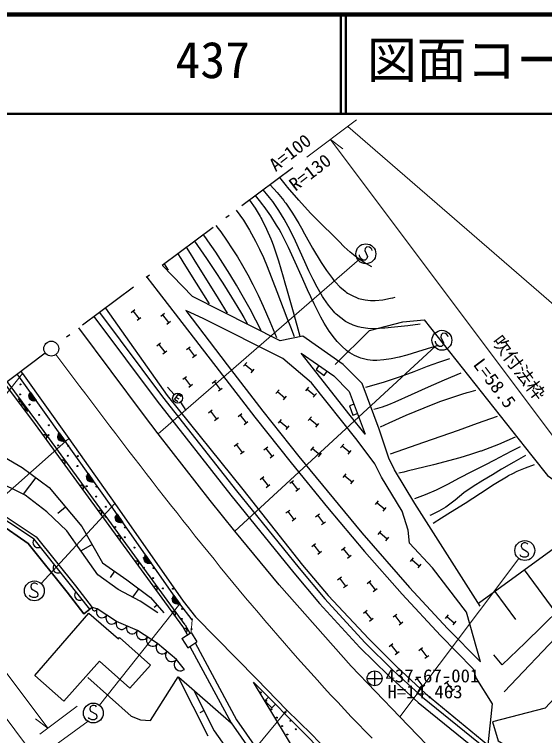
# Model space of a CAD drawing. Units: millimetres, scale not verified. Extents: x 40000 to 680000, y 20000 to 380000.
# Drawn here: x 84960 to 138222, y 307535 to 380000 of the extents above; entities that cross this region are included whole.
import ezdxf
from ezdxf.enums import TextEntityAlignment as Align

# ---------------------------------------------------------------- set-up
doc = ezdxf.new("R2010")
doc.units = ezdxf.units.MM
doc.header["$LTSCALE"] = 1000
doc.linetypes.add('USER1', pattern=[8.2, 4, -1.4, 1.4, -1.4])
doc.linetypes.add('USER3', pattern=[10, 6.4, -1.6, 0.4, -1.6])
for name, color, linetype, lineweight in [('M-BGD', 7, 'Continuous', 25), ('M-BMK', 2, 'USER1', 13), ('M-BMK-ROW', 30, 'Continuous', 25), ('M-BMK-SRVR', 3, 'Continuous', 25), ('M-OTRS', 6, 'USER3', 25), ('M-STR-HTXT', 7, 'Continuous', 13), ('M-STR-STR3', 7, 'Continuous', 25), ('M-STR-STRC', 7, 'Continuous', 25), ('M-TTL', 2, 'Continuous', 140), ('M-TTL-LINE', 7, 'Continuous', 50)]:
    doc.layers.add(name, color=color, linetype=linetype, lineweight=lineweight)
doc.layers.add('M-TTL-TXT', color=7, linetype='Continuous')
doc.styles.add('ＭＳ ゴシック', font='')
doc.styles.get('ＭＳ ゴシック').set_extended_font_data('MS Gothic')

msp = doc.modelspace()

# ---------------------------------------------------------------- linework, layer by layer
at = {"layer": 'M-BGD'}
for p, q in [((100431, 354286), (100043, 354946)), ((101019, 341812), (100346, 342551)), ((101191, 341556), (101471, 341362)), ((101631, 341025), (102181, 340190)), ((87100, 333468), (85850, 331788)), ((90090, 330499), (89326, 329864)), ((131586, 320824), (140611, 327440)), ((92758, 326724), (91649, 326090)), ((95030, 324047), (94593, 323419)), ((136180, 324191), (139341, 319879)), ((97446, 322302), (96812, 321456)), ((133226, 322026), (135309, 319184)), ((134169, 311915), (144081, 322390)), ((99300, 320648), (99012, 320396)), ((101778, 317291), (102702, 317888)), ((102702, 317888), (103299, 316964)), ((119667, 316399), (122540, 313563)), ((104426, 307477), (101425, 313435)), ((101475, 313392), (106746, 308800)), ((104006, 310044), (103588, 309833))]:
    msp.add_line(p, q, dxfattribs=at)
for points in [[(120882, 354646), (120113, 355086), (119344, 355585), (118701, 356097), (118094, 356658), (117553, 357201), (116972, 357795), (115858, 358897), (114709, 360046), (113532, 361327), (112399, 362649), (112303, 362766), (112159, 362941), (111891, 363271), (111614, 363615)], [(125727, 348876), (124468, 348719), (123158, 348565), (122157, 348466), (121112, 348420), (120473, 348443), (119807, 348530), (119651, 348563), (119495, 348601), (119003, 348764), (118506, 348994), (118362, 349074), (118221, 349159), (117738, 349503), (117293, 349896), (117161, 350028), (117010, 350187), (116507, 350794), (116054, 351438), (115920, 351647), (115768, 351894), (115364, 352608), (114972, 353362), (114551, 354238), (114128, 355154), (113670, 356166), (113186, 357217), (112654, 358313), (112053, 359431), (111519, 360307), (110906, 361192), (110752, 361397), (110595, 361600), (110283, 361980), (109947, 362366)], [(110637, 362883), (111349, 362107), (112013, 361291), (112100, 361177), (112214, 361024), (112895, 360029), (113524, 359000), (113807, 358508), (114119, 357949), (114917, 356523), (115778, 355056), (116299, 354260), (116899, 353459), (117052, 353275), (117208, 353094), (117657, 352633), (118172, 352194), (118302, 352098), (118435, 352006), (118881, 351740), (119379, 351517), (119533, 351463), (119689, 351415), (120190, 351307), (120731, 351257), (120972, 351253), (121214, 351260), (121964, 351337), (122746, 351483), (122980, 351533), (123213, 351584)], [(127516, 346746), (125982, 346250), (124375, 345771), (123608, 345571), (122802, 345396), (122089, 345286), (121369, 345235), (121188, 345234), (120970, 345240), (120422, 345298), (119883, 345418), (119751, 345458), (119595, 345512), (119127, 345720), (118660, 345995), (118496, 346109), (118336, 346228), (117849, 346653), (117380, 347145), (117248, 347300), (117119, 347458), (116590, 348185), (116085, 348984), (115910, 349285), (115741, 349590), (115059, 350928), (114401, 352340), (113800, 353690), (113175, 355095), (112487, 356586), (111742, 358049), (111544, 358409), (111298, 358836), (110722, 359760), (110063, 360696), (109898, 360912), (109730, 361127), (109462, 361454), (109176, 361789)], [(108575, 361338), (109141, 360525), (109657, 359679), (109723, 359561), (109810, 359403), (110290, 358436), (110715, 357443), (110839, 357125), (110979, 356753), (111486, 355247), (111962, 353638), (112130, 353043), (112296, 352447), (112956, 350105), (113648, 347671)], [(107246, 360343), (107609, 359842), (107970, 359311), (108585, 358313), (109179, 357228), (109385, 356821), (109585, 356412), (109974, 355568), (110356, 354681), (111334, 352155), (112322, 349516), (112688, 348601), (113077, 347652)], [(105193, 358805), (105438, 358480), (105689, 358141), (106270, 357322), (106851, 356455), (107367, 355635), (107882, 354768), (108403, 353835), (108921, 352852), (109443, 351804), (109957, 350700), (110621, 349152), (111279, 347527)], [(109746, 348250), (109211, 349292), (108644, 350370), (107982, 351569), (107268, 352801), (106613, 353887), (105909, 355003), (105178, 356105), (104395, 357234), (104173, 357545), (103941, 357866)], [(106362, 349967), (105453, 351439), (104509, 352971), (103788, 354144), (103034, 355360), (102651, 355968), (102248, 356598)], [(103050, 357199), (103651, 356357), (104265, 355474), (105074, 354269), (105897, 353003), (106781, 351593), (107671, 350108), (108003, 349532), (108346, 348931)], [(101375, 355944), (101671, 355467), (101979, 354971), (103221, 352982), (104518, 350916)], [(131758, 320554), (125194, 330863), (123130, 334237), (122566, 335399), (121612, 338332), (119896, 342930), (118003, 344831), (113936, 347676), (111671, 347215), (102852, 351653), (99829, 354785)], [(93509, 350050), (99843, 341558), (107255, 332119), (113564, 324349), (116143, 321285), (120171, 316885), (123022, 314071), (125968, 311388), (133702, 305143), (140648, 301036), (175247, 280980)], [(92949, 349631), (99287, 341133), (106708, 331682), (113024, 323903), (115616, 320823), (119667, 316399)], [(128665, 345377), (127566, 345010), (126431, 344609), (125095, 344095), (123704, 343569), (122013, 343016), (120236, 342500)], [(121054, 340329), (121483, 340448), (121926, 340581), (122564, 340807), (123218, 341072), (124858, 341809), (126553, 342595), (128157, 343288), (129839, 343979)], [(121726, 338548), (122162, 338751), (122615, 338961), (124322, 339721), (126116, 340471), (127708, 341094), (129405, 341688), (129920, 341850), (130437, 342001), (130861, 342118), (131303, 342236)], [(101702, 341592), (101373, 341819), (101032, 341325), (101361, 341098)], [(79411, 339487), (80424, 338608), (82163, 336554), (85736, 334482), (88463, 332453), (91716, 328545), (93799, 324902), (96261, 323191), (98631, 321414), (99969, 319883)], [(122746, 335844), (126095, 337013), (129577, 338233), (131500, 338911), (133500, 339618)], [(99380, 319854), (97601, 321041), (95371, 322213), (93346, 323704), (91737, 325966), (90218, 328096), (88210, 330022), (86024, 331705), (82945, 333186), (80089, 334574), (78494, 335024), (77108, 334848), (76408, 337237)], [(135268, 337513), (133577, 336792), (131863, 336130), (131794, 336106), (130771, 335767), (129696, 335446), (127071, 334738), (124430, 334090), (124070, 334004), (123589, 333889)], [(125199, 331361), (126265, 331766), (127357, 332225), (128499, 332793), (129670, 333420), (130928, 334076), (132241, 334747), (133212, 335248), (134222, 335770), (134998, 336169), (135806, 336583)], [(136304, 335675), (135124, 335014), (133909, 334309), (132982, 333746), (132019, 333157), (131064, 332574), (130105, 331919), (129232, 331205), (128305, 330494), (127598, 330082), (126859, 329721), (126794, 329690), (126696, 329645)], [(76985, 333842), (77026, 334174), (80577, 331870), (87143, 327500), (91083, 322595), (92765, 320409), (92528, 320225)], [(127022, 328863), (127879, 329408), (128773, 329971), (130258, 330900), (131793, 331883), (133156, 332785), (134550, 333633), (134607, 333664), (135019, 333881), (135456, 334090), (136307, 334437), (137210, 334758)], [(76985, 333842), (80333, 330986), (86332, 326832), (90258, 321946), (91933, 319769), (92528, 320225)], [(92765, 320409), (91933, 319769), (90258, 321946), (86332, 326832), (80333, 330986)], [(146791, 327174), (136265, 316867), (133978, 314649), (133127, 315649)], [(101778, 317291), (102375, 316367), (103299, 316964)], [(103104, 316838), (107283, 309131), (120495, 290171)], [(102573, 316495), (106746, 308800), (120016, 289757)], [(92326, 313355), (96684, 309496), (97630, 309102), (98617, 309058), (101426, 313449)], [(122540, 313563), (125512, 310856), (133302, 304566), (140294, 300432), (174890, 280378), (178307, 278309), (181891, 276421)], [(102986, 312069), (105026, 308019), (109772, 301269)]]:
    msp.add_lwpolyline(points, dxfattribs=at)
msp.add_lwpolyline([(87015, 313584), (92445, 319834), (95404, 317263), (95527, 317406), (98635, 314621), (96551, 312295), (93515, 315016), (89909, 310991)], close=True, dxfattribs=at)
msp.add_circle((101356, 341442), 500, dxfattribs=at)
at = {"layer": 'M-BMK'}
msp.add_lwpolyline([(89110, 345817), (89712, 345018), (90314, 344220), (90917, 343422), (91519, 342623), (92122, 341826), (92726, 341028), (93330, 340231), (93934, 339435), (94539, 338639), (95145, 337843), (95752, 337048), (96360, 336254), (96969, 335461), (97579, 334669), (98190, 333877), (98802, 333086), (99416, 332297), (100031, 331508), (100648, 330721), (101266, 329935), (101885, 329150), (102507, 328367), (103130, 327585), (103755, 326804), (104382, 326025), (105011, 325248), (105642, 324472), (106275, 323698), (106911, 322926), (107549, 322155), (108189, 321387), (108831, 320621), (109476, 319857), (110124, 319095), (110774, 318335), (111427, 317578), (112083, 316823), (112741, 316070), (113403, 315320), (114067, 314573), (114735, 313829), (115406, 313087), (116079, 312348), (116756, 311612), (117437, 310879), (118120, 310149), (118807, 309423), (119498, 308699), (120192, 307979), (120890, 307263)], dxfattribs=at)
at = {"layer": 'M-BMK-ROW'}
msp.add_lwpolyline([(117200, 344822), (120627, 348244), (123993, 349095), (126122, 349312), (136931, 335643), (138503, 333685), (144131, 329724), (144154, 328974), (144303, 325001), (142426, 320586), (147103, 316589), (147088, 316109), (145912, 315840), (142646, 313594), (140176, 312329), (138294, 310304), (132978, 308909), (133553, 307013), (163407, 288977), (171251, 284562), (174059, 291074)], dxfattribs=at)
at = {"layer": 'M-BMK-SRVR'}
for p, q in [((121141, 314036), (121141, 312536)), ((120391, 313286), (121891, 313286))]:
    msp.add_line(p, q, dxfattribs=at)
for centre in [(88659, 346416), (121141, 313286)]:
    msp.add_circle(centre, 750, dxfattribs=at)
at = {"layer": 'M-OTRS'}
for p, q in [((112925, 364598), (89259, 346866)), ((88059, 345966), (67936, 330889))]:
    msp.add_line(p, q, dxfattribs=at)
at = {"layer": 'M-STR-HTXT'}
for p, q in [((114339, 365657), (119325, 369393)), ((118451, 368738), (164230, 329060)), ((116713, 367436), (151582, 320898)), ((116713, 367436), (117949, 366487)), ((99387, 337864), (119625, 355391)), ((107114, 328063), (127262, 346663)), ((85766, 343904), (76848, 332865)), ((90416, 337395), (81572, 329529)), ((70117, 332492), (88311, 308284)), ((67936, 330889), (110609, 273937)), ((95049, 330871), (87640, 322814)), ((123676, 309419), (135634, 325330)), ((101563, 320786), (93505, 310584)), ((102702, 317962), (102803, 319176)), ((87511, 307683), (91261, 310502)), ((112331, 310094), (104929, 301126)), ((88311, 308284), (87074, 309231)), ((92366, 308997), (88291, 306003))]:
    msp.add_line(p, q, dxfattribs=at)
at = {"layer": 'M-STR-STR3'}
for p, q in [((96677, 350054), (97056, 350347)), ((96866, 350200), (97478, 349409)), ((97288, 349262), (97668, 349556)), ((99652, 349672), (100032, 349965)), ((99842, 349818), (100453, 349027)), ((100263, 348880), (100643, 349174)), ((99270, 346696), (99650, 346989)), ((99460, 346843), (100071, 346051)), ((102246, 346314), (102625, 346607)), ((102436, 346461), (103047, 345669)), ((99881, 345905), (100261, 346198)), ((102857, 345523), (103237, 345816)), ((107984, 344642), (108293, 345010)), ((86268, 344604), (86258, 344617)), ((108138, 344826), (108904, 344183)), ((108750, 343999), (109058, 344366)), ((85602, 344125), (85766, 343904)), ((101864, 343338), (102243, 343632)), ((102054, 343485), (102665, 342694)), ((87061, 338798), (84001, 342926)), ((87303, 338975), (84241, 343106)), ((102475, 342547), (102855, 342840)), ((104839, 342956), (105219, 343250)), ((105029, 343103), (105640, 342312)), ((105451, 342165), (105830, 342458)), ((111233, 341914), (111542, 342281)), ((111387, 342098), (112153, 341454)), ((114222, 342174), (114530, 342542)), ((114376, 342358), (115142, 341715)), ((86438, 341673), (86787, 341184)), ((86680, 341231), (86447, 341556)), ((86870, 341170), (86452, 341756)), ((86466, 341840), (86954, 341156)), ((87015, 341175), (86503, 341891)), ((86540, 341942), (87075, 341194)), ((111999, 341271), (112307, 341638)), ((114987, 341531), (115296, 341899)), ((104457, 339981), (104837, 340274)), ((104647, 340127), (105258, 339336)), ((107433, 339599), (107812, 339892)), ((105068, 339189), (105448, 339483)), ((107623, 339745), (108234, 338954)), ((111493, 338925), (111802, 339293)), ((114482, 339185), (114791, 339553)), ((114636, 339369), (115402, 338726)), ((101864, 318505), (87061, 338798)), ((102117, 318666), (87303, 338975)), ((108044, 338807), (108424, 339101)), ((111648, 339109), (112414, 338466)), ((112259, 338282), (112568, 338650)), ((115248, 338542), (115556, 338910)), ((89773, 337108), (89354, 337694)), ((89368, 337778), (89856, 337094)), ((89917, 337113), (89405, 337829)), ((89442, 337880), (89977, 337131)), ((89340, 337610), (89689, 337122)), ((89582, 337169), (89349, 337494)), ((107051, 336623), (107430, 336917)), ((107241, 336770), (107852, 335978)), ((110026, 336241), (110406, 336534)), ((110216, 336388), (110827, 335596)), ((114742, 336197), (115051, 336564)), ((114897, 336381), (115663, 335737)), ((117731, 336457), (118040, 336825)), ((117885, 336641), (118651, 335998)), ((107662, 335832), (108042, 336125)), ((110637, 335450), (111017, 335743)), ((115508, 335554), (115817, 335921)), ((118497, 335814), (118806, 336182)), ((92245, 333524), (92593, 333035)), ((92486, 333081), (92254, 333407)), ((92676, 333020), (92259, 333607)), ((92274, 333691), (92760, 333006)), ((92820, 333025), (92311, 333742)), ((92348, 333793), (92881, 333043)), ((109644, 333266), (110024, 333559)), ((109834, 333412), (110445, 332621)), ((117991, 333468), (118300, 333836)), ((118146, 333652), (118912, 333009)), ((110255, 332474), (110635, 332767)), ((112620, 332884), (113000, 333177)), ((112810, 333030), (113421, 332239)), ((118757, 332825), (119066, 333193)), ((113231, 332092), (113611, 332385)), ((121241, 330740), (121549, 331108)), ((121395, 330924), (122161, 330281)), ((122006, 330097), (122315, 330465)), ((112238, 329908), (112617, 330201)), ((112428, 330055), (113039, 329263)), ((115213, 329526), (115593, 329819)), ((95135, 329441), (95479, 328950)), ((95372, 328997), (95143, 329325)), ((95563, 328935), (95149, 329525)), ((95164, 329608), (95646, 328920)), ((95707, 328938), (95202, 329659)), ((95240, 329710), (95767, 328956)), ((112849, 329116), (113229, 329410)), ((115403, 329672), (116014, 328881)), ((115825, 328734), (116204, 329028)), ((121501, 327752), (121810, 328119)), ((121655, 327935), (122421, 327292)), ((114831, 326550), (115211, 326844)), ((122267, 327109), (122576, 327476)), ((115021, 326697), (115632, 325906)), ((117807, 326168), (118187, 326462)), ((117997, 326315), (118608, 325523)), ((98433, 324837), (98020, 325426)), ((98035, 325510), (98517, 324822)), ((98577, 324840), (98072, 325561)), ((98110, 325612), (98638, 324858)), ((115442, 325759), (115822, 326052)), ((118418, 325377), (118798, 325670)), ((124750, 325023), (125059, 325391)), ((98005, 325343), (98349, 324851)), ((98243, 324899), (98014, 325226)), ((124904, 325207), (125670, 324564)), ((125516, 324380), (125824, 324748)), ((117425, 323193), (117805, 323486)), ((117615, 323339), (118226, 322548)), ((118036, 322401), (118416, 322695)), ((120400, 322811), (120780, 323104)), ((120590, 322957), (121201, 322166)), ((121012, 322019), (121391, 322313)), ((100858, 321269), (101202, 320778)), ((101096, 320825), (100867, 321153)), ((101286, 320763), (100873, 321353)), ((100888, 321436), (101370, 320748)), ((101430, 320766), (100925, 321487)), ((100963, 321538), (101491, 320784)), ((120018, 319835), (120398, 320128)), ((120208, 319982), (120819, 319190)), ((122994, 319453), (123374, 319746)), ((123184, 319600), (123795, 318808)), ((128260, 319306), (128568, 319674)), ((120629, 319044), (121009, 319337)), ((123605, 318662), (123985, 318955)), ((128414, 319490), (129180, 318847)), ((129025, 318663), (129334, 319031)), ((102333, 317649), (101864, 318505)), ((102117, 318666), (102585, 317812)), ((120562, 317251), (123359, 314468)), ((122612, 316477), (122992, 316771)), ((122802, 316624), (123413, 315833)), ((123223, 315686), (123603, 315979)), ((125587, 316095), (125967, 316389)), ((125777, 316242), (126388, 315451)), ((126199, 315304), (126578, 315597)), ((125205, 313120), (125585, 313413)), ((125395, 313267), (126006, 312475)), ((121831, 291661), (108977, 312896)), ((125816, 312328), (126196, 312622)), ((128181, 312738), (128561, 313031)), ((128371, 312884), (128982, 312093)), ((128792, 311946), (129172, 312240)), ((132942, 310733), (132515, 306612))]:
    msp.add_line(p, q, dxfattribs=at)
for points in [[(98262, 353611), (99410, 352131), (105526, 344195), (109127, 339533), (112751, 334945), (116412, 330444), (120126, 326044), (123905, 321758), (127759, 317601), (131053, 314249)], [(94104, 350496), (100317, 341711), (107910, 332252), (113892, 324652), (116486, 321597), (120562, 317251)], [(111545, 322681), (107114, 328063), (104630, 331170), (99387, 337864), (97933, 339805), (91447, 348505)], [(115555, 344713), (115268, 344304), (116087, 343730), (116374, 344140)], [(102803, 319176), (101563, 320786), (94682, 330611), (90049, 337134), (85402, 343639), (85240, 343857)], [(85766, 343904), (90416, 337395), (95049, 330871), (101926, 321053)], [(85348, 341409), (86320, 340109), (85988, 340361)], [(85680, 340661), (85716, 340713), (85739, 340767), (85749, 340836), (85743, 340895), (85724, 340955), (85676, 341019), (85624, 341055), (85570, 341078), (85500, 341088), (85442, 341082), (85382, 341063)], [(119078, 340830), (118610, 340655), (118959, 339718), (119428, 339893)], [(88134, 337327), (88171, 337379), (88193, 337433), (88204, 337502), (88199, 337561), (88180, 337621), (88133, 337685), (88081, 337722), (88027, 337745), (87958, 337756), (87899, 337750), (87839, 337731)], [(89984, 334791), (90021, 334842), (90044, 334896), (90054, 334966), (90049, 335024), (90030, 335084), (89983, 335149), (89931, 335185), (89878, 335208), (89808, 335219), (89750, 335214), (89689, 335195)], [(92528, 320225), (86939, 327276), (76985, 333842)], [(91834, 332254), (91871, 332306), (91894, 332359), (91905, 332429), (91900, 332487), (91880, 332548), (91833, 332612), (91782, 332649), (91728, 332672), (91658, 332683), (91600, 332677), (91540, 332658)], [(93685, 329718), (93721, 329769), (93744, 329823), (93755, 329893), (93750, 329951), (93731, 330011), (93683, 330076), (93632, 330112), (93578, 330135), (93508, 330146), (93450, 330141), (93390, 330122)], [(95535, 327181), (95572, 327232), (95594, 327286), (95605, 327356), (95600, 327414), (95581, 327474), (95534, 327539), (95482, 327576), (95429, 327598), (95359, 327609), (95301, 327604), (95240, 327585)], [(86939, 327276), (86870, 327170), (86829, 327061), (86812, 326920), (86827, 326805), (86871, 326686), (86970, 326560), (87076, 326491), (87185, 326450), (87325, 326434), (87441, 326449), (87560, 326492)], [(88968, 324716), (88899, 324610), (88858, 324501), (88842, 324360), (88857, 324245), (88900, 324126), (88999, 324000), (89105, 323931), (89214, 323890), (89355, 323874), (89470, 323889), (89589, 323932)], [(97385, 324644), (97422, 324696), (97445, 324750), (97456, 324819), (97450, 324878), (97431, 324938), (97384, 325002), (97333, 325039), (97279, 325062), (97209, 325073), (97151, 325068), (97091, 325048)], [(99236, 322108), (99272, 322159), (99295, 322213), (99306, 322283), (99301, 322341), (99281, 322401), (99234, 322466), (99183, 322503), (99129, 322525), (99059, 322536), (99001, 322531), (98941, 322512)], [(111545, 322681), (118805, 314525), (123676, 309419)], [(91134, 321983), (91065, 321878), (91024, 321768), (91008, 321628), (91023, 321512), (91066, 321393), (91165, 321268), (91271, 321199), (91381, 321158), (91521, 321142), (91637, 321157), (91755, 321200)], [(101926, 321053), (103160, 319451), (109300, 313210)], [(102040, 314183), (101246, 315187), (99324, 316774), (97317, 318110), (95213, 318996), (93285, 320282), (92766, 320408)], [(101086, 319571), (101122, 319623), (101145, 319676), (101156, 319746), (101151, 319804), (101132, 319865), (101085, 319929), (101033, 319966), (100979, 319989), (100910, 320000), (100851, 319994), (100791, 319975)], [(102218, 317858), (102261, 317904), (102291, 317954), (102311, 318022), (102313, 318080), (102302, 318143), (102263, 318213), (102217, 318256), (102166, 318285), (102099, 318305), (102040, 318307), (101978, 318296)], [(123359, 314468), (126263, 311757), (132515, 306612), (137372, 303362)], [(131053, 314249), (131314, 313334), (132942, 310733)], [(109300, 313210), (112331, 310094), (114812, 307661), (124808, 297217), (128199, 294182), (134009, 289621), (140377, 284774), (147018, 280456), (153997, 276572), (161099, 273020), (168438, 269851), (175905, 267058), (183585, 264964), (191394, 263148)], [(108977, 312896), (114492, 307345), (124495, 296893), (127910, 293837), (133734, 289265), (140117, 284405), (146785, 280070), (153787, 276174), (160909, 272612), (168269, 269433), (175767, 266629), (183475, 264528), (191311, 262705), (197804, 261716)], [(110472, 311391), (110118, 311039), (110822, 310329), (111177, 310682)], [(182313, 273312), (175513, 275552), (171968, 276866), (163926, 280255), (161898, 281242), (152779, 286103), (143073, 292539), (142452, 292986), (134434, 299238), (132665, 300728), (126374, 306641), (123676, 309419)]]:
    msp.add_lwpolyline(points, dxfattribs=at)
for points in [[(102171, 350260), (106319, 344804), (109915, 340149), (113531, 335571), (119855, 327915), (124646, 322428), (128483, 318292), (131773, 314942), (130374, 319935), (126970, 324377), (124652, 326871), (124532, 328179), (123919, 330073), (121822, 333500), (121179, 334827), (119409, 337219), (114821, 342972), (111913, 345414), (104003, 349395)], [(113757, 345971), (117034, 343678), (118604, 342101), (120195, 337837), (118681, 339699)], [(87147, 341196), (87026, 341159), (86910, 341150), (86770, 341173), (86664, 341219), (86561, 341294), (86468, 341424), (86431, 341545), (86422, 341661), (86445, 341800), (86491, 341907), (86566, 342010)], [(90049, 337134), (89928, 337096), (89812, 337087), (89673, 337110), (89566, 337157), (89463, 337231), (89370, 337361), (89333, 337482), (89324, 337599), (89347, 337738), (89394, 337845), (89468, 337947)], [(92953, 333045), (92832, 333008), (92716, 332999), (92576, 333023), (92469, 333070), (92367, 333144), (92275, 333275), (92238, 333396), (92229, 333512), (92252, 333652), (92299, 333758), (92374, 333860)], [(95840, 328958), (95718, 328922), (95602, 328914), (95463, 328938), (95356, 328986), (95255, 329061), (95163, 329192), (95127, 329313), (95118, 329430), (95143, 329569), (95191, 329675), (95266, 329777)], [(98710, 324860), (98589, 324823), (98472, 324815), (98333, 324840), (98227, 324887), (98125, 324963), (98033, 325094), (97997, 325215), (97989, 325331), (98013, 325471), (98061, 325577), (98136, 325679)], [(101563, 320786), (101442, 320750), (101325, 320742), (101186, 320766), (101080, 320814), (100978, 320889), (100886, 321020), (100850, 321141), (100842, 321258), (100866, 321397), (100914, 321504), (100989, 321605)]]:
    msp.add_lwpolyline(points, close=True, dxfattribs=at)
for centre in [(85555, 342820), (85522, 341821), (86521, 341787), (86488, 340788), (87454, 339755), (88420, 338722), (88386, 337722), (89385, 337689), (89352, 336689), (90351, 336656), (90318, 335656), (91317, 335623), (91284, 334623), (92249, 333590), (92216, 332591), (93215, 332557), (93182, 331558), (94148, 330525), (94114, 329525), (95114, 329492), (95080, 328492), (96079, 328459), (96046, 327459), (97012, 326426), (97978, 325393), (97944, 324394), (98943, 324360), (98910, 323361), (99876, 322328), (100875, 322294), (100842, 321295), (101808, 320262), (101774, 319262), (102773, 319229), (102740, 318229), (109718, 311877), (110250, 311030), (110782, 310183), (112161, 309869), (111314, 309336), (112693, 309022), (111846, 308490), (113225, 308175), (112378, 307643)]:
    msp.add_circle(centre, 50, dxfattribs=at)
for centre, radius, start, end in [((93025, 320345), 267, 166.33069, 346.33072), ((93767, 319960), 579, 146.28967, 326.28967), ((94731, 319317), 579, 146.28967, 326.28967), ((95739, 318774), 571, 157.17218, 337.17218), ((96791, 318331), 571, 157.17218, 337.17218), ((97819, 317776), 603, 146.35144, 326.35144), ((98823, 317108), 603, 146.35144, 326.35144), ((99805, 316377), 623, 140.4552, 320.4552), ((100766, 315584), 623, 140.4552, 320.4552), ((101643, 314685), 640, 128.3158, 308.3158)]:
    msp.add_arc(centre, radius, start, end, dxfattribs=at)
at = {"layer": 'M-STR-STRC'}
for points in [[(120893, 356290), (120873, 356402), (120764, 356526), (120633, 356617), (120367, 356654), (120197, 356479), (120150, 356270), (120429, 355688), (120381, 355478), (120211, 355303), (119979, 355318), (119748, 355477), (119619, 355712), (119621, 355857)], [(128534, 347603), (128514, 347714), (128405, 347838), (128273, 347929), (128008, 347967), (127838, 347792), (127790, 347582), (128069, 347000), (128022, 346790), (127852, 346616), (127619, 346631), (127389, 346790), (127260, 347025), (127262, 347169)], [(136555, 326769), (136475, 326849), (136315, 326889), (136155, 326889), (135915, 326769), (135875, 326529), (135955, 326329), (136515, 326009), (136595, 325809), (136555, 325569), (136355, 325449), (136075, 325449), (135835, 325569), (135755, 325689)], [(87283, 322718), (87204, 322798), (87044, 322838), (86883, 322838), (86644, 322718), (86603, 322478), (86683, 322278), (87243, 321958), (87323, 321758), (87283, 321518), (87084, 321398), (86804, 321398), (86564, 321518), (86483, 321638)], [(93205, 310439), (93125, 310519), (92965, 310559), (92805, 310559), (92565, 310439), (92525, 310199), (92605, 309999), (93165, 309679), (93245, 309479), (93205, 309239), (93005, 309119), (92725, 309119), (92485, 309239), (92405, 309359)]]:
    msp.add_lwpolyline(points, dxfattribs=at)
for centre in [(120266, 355946), (127907, 347258), (136235, 326129), (86964, 322078), (92885, 309799)]:
    msp.add_circle(centre, 1000, dxfattribs=at)
at = {"layer": 'M-TTL'}
msp.add_line((680000, 380000), (40000, 380000), dxfattribs=at)
at = {"layer": 'M-TTL-LINE'}
for p, q in [((117750, 380000), (117750, 370000)), ((118250, 380000), (118250, 370000)), ((40000, 370000), (680000, 370000))]:
    msp.add_line(p, q, dxfattribs=at)

# ---------------------------------------------------------------- texts
at = {"layer": 'M-BMK-SRVR', "style": 'ＭＳ ゴシック', "width": 1.05}
for s, p in [('437-67-001', (122241, 312486)), ('H=14.463', (122441, 310886))]:
    msp.add_text(s, height=1320, dxfattribs=at).set_placement(p, align=Align.BOTTOM_LEFT)
at = {"layer": 'M-STR-HTXT', "style": 'ＭＳ ゴシック', "width": 1.05}
for s, rotation, p in [('A=100', 38, (111454, 363838)), ('R=130', 37.6, (113432, 361860)), ('吹付法枠', 306.9, (132521, 346891)), ('L=58.5', 306.9, (130660, 344575))]:
    msp.add_text(s, height=1320, rotation=rotation, dxfattribs=at).set_placement(p, align=Align.BOTTOM_LEFT)
at = {"layer": 'M-TTL-TXT', "style": 'ＭＳ ゴシック'}
for s, p in [('図面コード', (120380, 372500)), ('437', (101142, 372500))]:
    msp.add_text(s, height=3666, dxfattribs=at).set_placement(p, align=Align.BOTTOM_LEFT)

doc.saveas('drawing.dxf')
